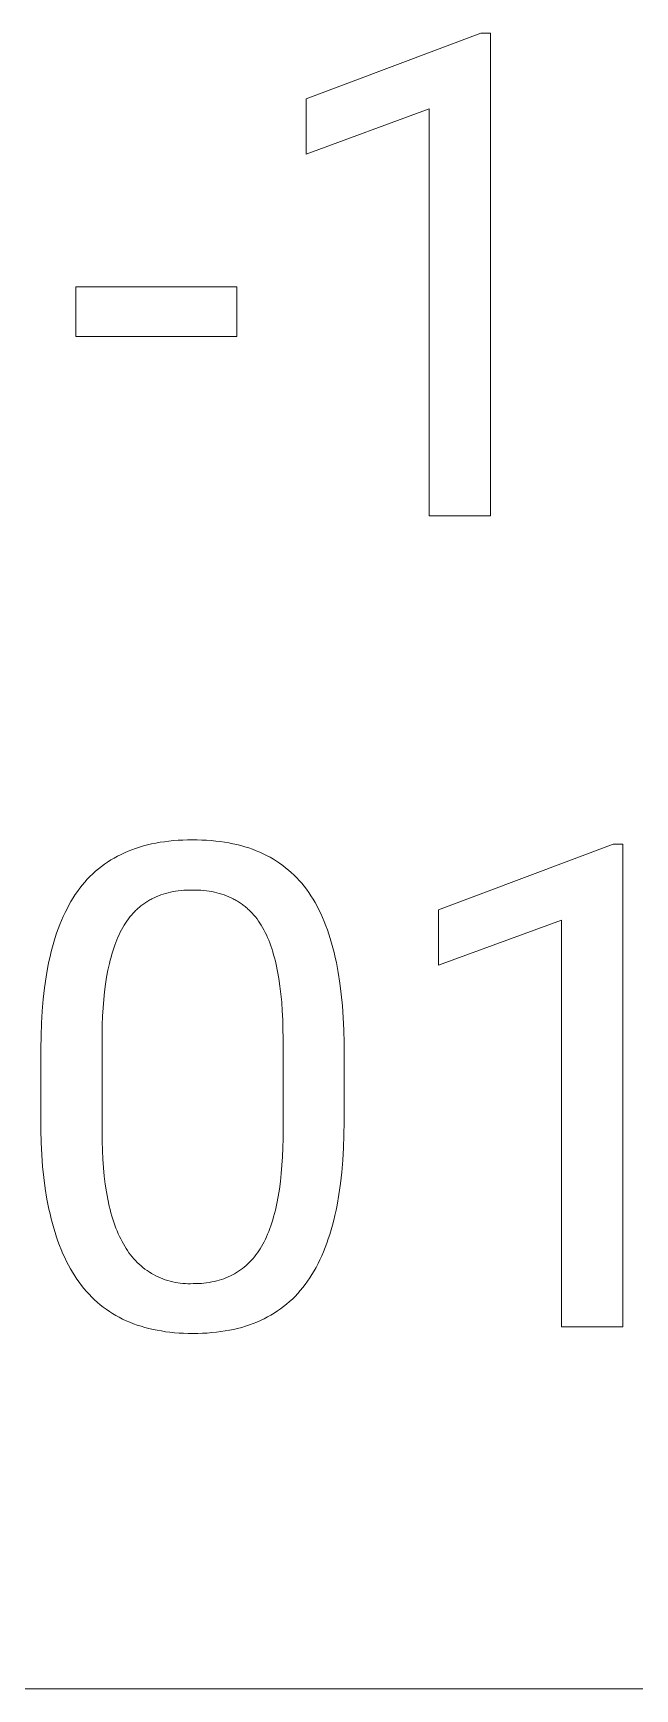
# Model space of a CAD drawing. Header units: millimetres. Extents: x -2163 to 4354, y -841 to 3711.
# Drawn here: x 2946.4 to 3023.7, y -477 to -264.3 of the extents above; entities that cross this region are included whole.
import ezdxf

# ---------------------------------------------------------------- set-up
doc = ezdxf.new("R2010")
doc.units = ezdxf.units.MM
doc.header["$MEASUREMENT"] = 0
doc.layers.add('Domyślny', color=7, linetype='Continuous', true_color=0x000000)

msp = doc.modelspace()

# ---------------------------------------------------------------- linework, layer by layer
at = {"layer": 'Domyślny', "color": 18, "lineweight": 15, "true_color": 0x000000}
for p, q in [((2981.5, -272.76), (3003.96, -264.34)), ((3003.96, -264.34), (3005.2, -264.34)), ((3005.2, -264.34), (3005.2, -326.34)), ((2981.5, -279.88), (2981.5, -272.76)), ((2997.32, -274.08), (2981.5, -279.88)), ((2997.32, -326.34), (2997.32, -274.08)), ((2951.93, -303.32), (2951.93, -296.91)), ((2951.93, -296.91), (2972.61, -296.91)), ((2972.61, -296.91), (2972.61, -303.32)), ((2972.61, -303.32), (2951.93, -303.32)), ((3005.2, -326.34), (2997.32, -326.34)), ((2957.27, -370.05), (2957.72, -369.82)), ((2957.72, -369.82), (2958.17, -369.61)), ((2958.17, -369.61), (2958.64, -369.41)), ((2958.64, -369.41), (2959.12, -369.22)), ((2959.12, -369.22), (2959.6, -369.05)), ((2959.6, -369.05), (2960.1, -368.88)), ((2960.1, -368.88), (2960.61, -368.74)), ((2960.61, -368.74), (2961.13, -368.6)), ((2961.13, -368.6), (2961.65, -368.48)), ((2961.65, -368.48), (2962.19, -368.37)), ((2962.19, -368.37), (2962.74, -368.27)), ((2962.74, -368.27), (2963.3, -368.19)), ((2963.3, -368.19), (2963.87, -368.11)), ((2963.87, -368.11), (2964.46, -368.06)), ((2964.46, -368.06), (2965.05, -368.01)), ((2965.05, -368.01), (2965.65, -367.98)), ((2965.65, -367.98), (2966.26, -367.96)), ((2966.26, -367.96), (2966.89, -367.95)), ((2966.89, -367.95), (2967.5, -367.96)), ((2967.5, -367.96), (2968.11, -367.98)), ((2968.11, -367.98), (2968.71, -368.01)), ((2968.71, -368.01), (2969.3, -368.05)), ((2969.3, -368.05), (2969.88, -368.11)), ((2969.88, -368.11), (2970.44, -368.18)), ((2970.44, -368.18), (2971, -368.26)), ((2971, -368.26), (2971.55, -368.35)), ((2971.55, -368.35), (2972.08, -368.46)), ((2972.08, -368.46), (2972.61, -368.57)), ((2972.61, -368.57), (2973.12, -368.7)), ((2973.12, -368.7), (2973.62, -368.85)), ((2973.62, -368.85), (2974.12, -369)), ((2974.12, -369), (2974.6, -369.17)), ((2974.6, -369.17), (2975.08, -369.35)), ((2975.08, -369.35), (2975.54, -369.54)), ((2975.54, -369.54), (2975.99, -369.75)), ((2975.99, -369.75), (2976.43, -369.97)), ((2976.43, -369.97), (2976.87, -370.2)), ((2998.5, -376.94), (3020.96, -368.52)), ((3020.96, -368.52), (3022.19, -368.52)), ((3022.19, -368.52), (3022.19, -430.51)), ((2954.09, -372.32), (2954.45, -371.99)), ((2954.45, -371.99), (2954.82, -371.68)), ((2954.82, -371.68), (2955.2, -371.37)), ((2955.2, -371.37), (2955.6, -371.08)), ((2955.6, -371.08), (2956, -370.81)), ((2956, -370.81), (2956.41, -370.54)), ((2956.41, -370.54), (2956.84, -370.29)), ((2956.84, -370.29), (2957.27, -370.05)), ((2976.87, -370.2), (2977.29, -370.44)), ((2977.29, -370.44), (2977.7, -370.69)), ((2977.7, -370.69), (2978.1, -370.96)), ((2978.1, -370.96), (2978.49, -371.24)), ((2978.49, -371.24), (2978.87, -371.53)), ((2978.87, -371.53), (2979.24, -371.84)), ((2979.24, -371.84), (2979.6, -372.15)), ((2979.6, -372.15), (2979.95, -372.48)), ((2952.13, -374.57), (2952.43, -374.16)), ((2952.43, -374.16), (2952.74, -373.77)), ((2952.74, -373.77), (2953.06, -373.39)), ((2953.06, -373.39), (2953.39, -373.02)), ((2953.39, -373.02), (2953.73, -372.67)), ((2953.73, -372.67), (2954.09, -372.32)), ((2979.95, -372.48), (2980.29, -372.82)), ((2980.29, -372.82), (2980.62, -373.18)), ((2980.62, -373.18), (2980.94, -373.54)), ((2980.94, -373.54), (2981.25, -373.92)), ((2981.25, -373.92), (2981.55, -374.31)), ((2950.78, -376.81), (2951.03, -376.33)), ((2951.03, -376.33), (2951.29, -375.87)), ((2951.29, -375.87), (2951.56, -375.42)), ((2951.56, -375.42), (2951.84, -374.99)), ((2951.84, -374.99), (2952.13, -374.57)), ((2960.4, -376.34), (2960.28, -376.44)), ((2960.52, -376.25), (2960.4, -376.34)), ((2960.64, -376.16), (2960.52, -376.25)), ((2960.77, -376.07), (2960.64, -376.16)), ((2960.9, -375.99), (2960.77, -376.07)), ((2961.02, -375.91), (2960.9, -375.99)), ((2961.15, -375.83), (2961.02, -375.91)), ((2961.28, -375.75), (2961.15, -375.83)), ((2961.42, -375.67), (2961.28, -375.75)), ((2961.55, -375.6), (2961.42, -375.67)), ((2961.69, -375.53), (2961.55, -375.6)), ((2961.83, -375.46), (2961.69, -375.53)), ((2961.97, -375.39), (2961.83, -375.46)), ((2962.25, -375.26), (2961.97, -375.39)), ((2962.54, -375.14), (2962.25, -375.26)), ((2962.83, -375.03), (2962.54, -375.14)), ((2963.14, -374.93), (2962.83, -375.03)), ((2963.44, -374.84), (2963.14, -374.93)), ((2963.76, -374.75), (2963.44, -374.84)), ((2964.08, -374.68), (2963.76, -374.75)), ((2964.41, -374.61), (2964.08, -374.68)), ((2964.74, -374.55), (2964.41, -374.61)), ((2965.08, -374.51), (2964.74, -374.55)), ((2965.43, -374.47), (2965.08, -374.51)), ((2965.79, -374.44), (2965.43, -374.47)), ((2966.15, -374.41), (2965.79, -374.44)), ((2966.51, -374.4), (2966.15, -374.41)), ((2966.89, -374.4), (2966.51, -374.4)), ((2967.26, -374.4), (2966.89, -374.4)), ((2967.63, -374.41), (2967.26, -374.4)), ((2967.99, -374.44), (2967.63, -374.41)), ((2968.35, -374.47), (2967.99, -374.44)), ((2968.7, -374.51), (2968.35, -374.47)), ((2969.04, -374.55), (2968.7, -374.51)), ((2969.38, -374.61), (2969.04, -374.55)), ((2969.71, -374.68), (2969.38, -374.61)), ((2970.03, -374.75), (2969.71, -374.68)), ((2970.35, -374.84), (2970.03, -374.75)), ((2970.66, -374.93), (2970.35, -374.84)), ((2970.97, -375.03), (2970.66, -374.93)), ((2971.27, -375.14), (2970.97, -375.03)), ((2971.56, -375.26), (2971.27, -375.14)), ((2971.85, -375.39), (2971.56, -375.26)), ((2972.13, -375.53), (2971.85, -375.39)), ((2972.26, -375.6), (2972.13, -375.53)), ((2972.4, -375.67), (2972.26, -375.6)), ((2972.53, -375.75), (2972.4, -375.67)), ((2972.67, -375.83), (2972.53, -375.75)), ((2972.8, -375.91), (2972.67, -375.83)), ((2972.93, -375.99), (2972.8, -375.91)), ((2973.06, -376.07), (2972.93, -375.99)), ((2973.18, -376.16), (2973.06, -376.07)), ((2973.31, -376.25), (2973.18, -376.16)), ((2973.43, -376.34), (2973.31, -376.25)), ((2973.55, -376.44), (2973.43, -376.34)), ((2981.55, -374.31), (2981.84, -374.72)), ((2981.84, -374.72), (2982.12, -375.13)), ((2982.12, -375.13), (2982.39, -375.57)), ((2982.39, -375.57), (2982.66, -376.01)), ((2982.66, -376.01), (2982.91, -376.47)), ((2949.86, -378.84), (2950.08, -378.31)), ((2950.08, -378.31), (2950.3, -377.8)), ((2950.3, -377.8), (2950.53, -377.3)), ((2950.53, -377.3), (2950.78, -376.81)), ((2958.48, -378.38), (2958.29, -378.65)), ((2958.67, -378.12), (2958.48, -378.38)), ((2958.86, -377.86), (2958.67, -378.12)), ((2959.06, -377.62), (2958.86, -377.86)), ((2959.27, -377.39), (2959.06, -377.62)), ((2959.48, -377.16), (2959.27, -377.39)), ((2959.59, -377.05), (2959.48, -377.16)), ((2959.7, -376.94), (2959.59, -377.05)), ((2959.81, -376.84), (2959.7, -376.94)), ((2959.93, -376.73), (2959.81, -376.84)), ((2960.04, -376.63), (2959.93, -376.73)), ((2960.16, -376.53), (2960.04, -376.63)), ((2960.28, -376.44), (2960.16, -376.53)), ((2973.67, -376.53), (2973.55, -376.44)), ((2973.79, -376.63), (2973.67, -376.53)), ((2973.91, -376.73), (2973.79, -376.63)), ((2974.02, -376.84), (2973.91, -376.73)), ((2974.14, -376.94), (2974.02, -376.84)), ((2974.36, -377.16), (2974.14, -376.94)), ((2974.57, -377.39), (2974.36, -377.16)), ((2974.78, -377.62), (2974.57, -377.39)), ((2974.99, -377.86), (2974.78, -377.62)), ((2975.19, -378.12), (2974.99, -377.86)), ((2975.38, -378.38), (2975.19, -378.12)), ((2975.56, -378.65), (2975.38, -378.38)), ((2982.91, -376.47), (2983.15, -376.95)), ((2983.15, -376.95), (2983.39, -377.43)), ((2983.39, -377.43), (2983.61, -377.93)), ((2983.61, -377.93), (2983.83, -378.45)), ((2983.83, -378.45), (2984.04, -378.98)), ((2998.5, -384.05), (2998.5, -376.94)), ((3014.31, -378.26), (2998.5, -384.05)), ((3014.31, -430.51), (3014.31, -378.26)), ((2949.09, -381.1), (2949.27, -380.51)), ((2949.27, -380.51), (2949.45, -379.94)), ((2949.45, -379.94), (2949.65, -379.39)), ((2949.65, -379.39), (2949.86, -378.84)), ((2957.33, -380.47), (2957.19, -380.8)), ((2957.48, -380.14), (2957.33, -380.47)), ((2957.63, -379.82), (2957.48, -380.14)), ((2957.79, -379.52), (2957.63, -379.82)), ((2957.95, -379.22), (2957.79, -379.52)), ((2958.12, -378.93), (2957.95, -379.22)), ((2958.29, -378.65), (2958.12, -378.93)), ((2975.74, -378.93), (2975.56, -378.65)), ((2975.91, -379.22), (2975.74, -378.93)), ((2976.08, -379.53), (2975.91, -379.22)), ((2976.24, -379.84), (2976.08, -379.53)), ((2976.4, -380.16), (2976.24, -379.84)), ((2976.55, -380.5), (2976.4, -380.16)), ((2976.69, -380.84), (2976.55, -380.5)), ((2984.04, -378.98), (2984.24, -379.52)), ((2984.24, -379.52), (2984.43, -380.07)), ((2984.43, -380.07), (2984.61, -380.64)), ((2984.61, -380.64), (2984.78, -381.22)), ((2948.6, -382.93), (2948.76, -382.31)), ((2948.76, -382.31), (2948.92, -381.7)), ((2948.92, -381.7), (2949.09, -381.1)), ((2956.55, -382.63), (2956.44, -383.02)), ((2956.66, -382.24), (2956.55, -382.63)), ((2956.79, -381.87), (2956.66, -382.24)), ((2956.91, -381.5), (2956.79, -381.87)), ((2957.05, -381.15), (2956.91, -381.5)), ((2957.19, -380.8), (2957.05, -381.15)), ((2976.83, -381.19), (2976.69, -380.84)), ((2976.96, -381.56), (2976.83, -381.19)), ((2977.09, -381.93), (2976.96, -381.56)), ((2977.22, -382.32), (2977.09, -381.93)), ((2977.33, -382.71), (2977.22, -382.32)), ((2977.44, -383.12), (2977.33, -382.71)), ((2984.78, -381.22), (2984.95, -381.82)), ((2984.95, -381.82), (2985.1, -382.43)), ((2985.1, -382.43), (2985.25, -383.05)), ((2948.09, -385.57), (2948.33, -384.22)), ((2948.33, -384.22), (2948.46, -383.57)), ((2948.46, -383.57), (2948.6, -382.93)), ((2956.04, -384.69), (2955.87, -385.58)), ((2956.23, -383.83), (2956.04, -384.69)), ((2956.33, -383.42), (2956.23, -383.83)), ((2956.44, -383.02), (2956.33, -383.42)), ((2977.55, -383.54), (2977.44, -383.12)), ((2977.65, -383.96), (2977.55, -383.54)), ((2977.84, -384.85), (2977.65, -383.96)), ((2978, -385.78), (2977.84, -384.85)), ((2985.25, -383.05), (2985.39, -383.69)), ((2985.39, -383.69), (2985.63, -385)), ((2947.72, -388.43), (2947.88, -386.97)), ((2947.88, -386.97), (2948.09, -385.57)), ((2955.72, -386.51), (2955.6, -387.48)), ((2955.87, -385.58), (2955.72, -386.51)), ((2978.14, -386.75), (2978, -385.78)), ((2978.26, -387.76), (2978.14, -386.75)), ((2985.63, -385), (2985.85, -386.37)), ((2985.85, -386.37), (2986.02, -387.79)), ((2947.59, -389.94), (2947.72, -388.43)), ((2955.49, -388.48), (2955.41, -389.53)), ((2955.6, -387.48), (2955.49, -388.48)), ((2978.36, -388.82), (2978.26, -387.76)), ((2978.44, -389.92), (2978.36, -388.82)), ((2986.02, -387.79), (2986.16, -389.26)), ((2947.49, -391.5), (2947.59, -389.94)), ((2955.34, -390.61), (2955.3, -391.73)), ((2955.41, -389.53), (2955.34, -390.61)), ((2978.49, -391.06), (2978.44, -389.92)), ((2978.53, -392.24), (2978.49, -391.06)), ((2986.16, -389.26), (2986.27, -390.79)), ((2986.27, -390.79), (2986.34, -392.38)), ((2947.42, -394.79), (2947.44, -393.12)), ((2947.44, -393.12), (2947.49, -391.5)), ((2955.3, -391.73), (2955.28, -392.89)), ((2955.28, -392.89), (2955.28, -405.43)), ((2978.54, -393.47), (2978.53, -392.24)), ((2986.34, -392.38), (2986.37, -394.01)), ((2947.42, -405.25), (2947.42, -394.79)), ((2978.54, -406.32), (2978.54, -393.47)), ((2986.37, -394.01), (2986.37, -404.19)), ((2947.46, -406.85), (2947.42, -405.25)), ((2955.28, -405.43), (2955.29, -406.65)), ((2986.35, -405.88), (2986.3, -407.52)), ((2986.37, -404.19), (2986.35, -405.88)), ((2947.54, -408.4), (2947.46, -406.85)), ((2955.29, -406.65), (2955.32, -407.84)), ((2955.32, -407.84), (2955.38, -408.98)), ((2978.46, -408.65), (2978.51, -407.51)), ((2978.51, -407.51), (2978.54, -406.32)), ((2986.3, -407.52), (2986.21, -409.1)), ((2947.65, -409.9), (2947.54, -408.4)), ((2947.8, -411.34), (2947.65, -409.9)), ((2955.38, -408.98), (2955.46, -410.09)), ((2955.46, -410.09), (2955.56, -411.15)), ((2978.31, -410.82), (2978.4, -409.76)), ((2978.4, -409.76), (2978.46, -408.65)), ((2986.21, -409.1), (2986.08, -410.63)), ((2947.98, -412.74), (2947.8, -411.34)), ((2955.56, -411.15), (2955.69, -412.17)), ((2955.69, -412.17), (2955.84, -413.15)), ((2978.07, -412.83), (2978.2, -411.85)), ((2978.2, -411.85), (2978.31, -410.82)), ((2985.91, -412.1), (2985.71, -413.52)), ((2986.08, -410.63), (2985.91, -412.1)), ((2948.2, -414.09), (2947.98, -412.74)), ((2948.45, -415.38), (2948.2, -414.09)), ((2955.84, -413.15), (2956.01, -414.1)), ((2956.01, -414.1), (2956.2, -415)), ((2977.55, -415.54), (2977.74, -414.68)), ((2977.74, -414.68), (2977.91, -413.77)), ((2977.91, -413.77), (2978.07, -412.83)), ((2985.71, -413.52), (2985.47, -414.88)), ((2948.6, -416.01), (2948.45, -415.38)), ((2948.74, -416.63), (2948.6, -416.01)), ((2948.9, -417.23), (2948.74, -416.63)), ((2956.2, -415), (2956.31, -415.43)), ((2956.31, -415.43), (2956.42, -415.86)), ((2956.42, -415.86), (2956.54, -416.27)), ((2956.54, -416.27), (2956.66, -416.68)), ((2956.66, -416.68), (2956.79, -417.07)), ((2977.1, -417.15), (2977.22, -416.76)), ((2977.22, -416.76), (2977.33, -416.36)), ((2977.33, -416.36), (2977.44, -415.96)), ((2977.44, -415.96), (2977.55, -415.54)), ((2985.05, -416.82), (2984.89, -417.44)), ((2985.2, -416.19), (2985.05, -416.82)), ((2985.34, -415.54), (2985.2, -416.19)), ((2985.47, -414.88), (2985.34, -415.54)), ((2949.07, -417.83), (2948.9, -417.23)), ((2949.25, -418.4), (2949.07, -417.83)), ((2949.43, -418.97), (2949.25, -418.4)), ((2956.79, -417.07), (2956.92, -417.46)), ((2956.92, -417.46), (2957.06, -417.83)), ((2957.06, -417.83), (2957.21, -418.19)), ((2957.21, -418.19), (2957.36, -418.55)), ((2957.36, -418.55), (2957.52, -418.89)), ((2957.52, -418.89), (2957.68, -419.22)), ((2976.27, -419.26), (2976.42, -418.93)), ((2976.42, -418.93), (2976.56, -418.59)), ((2976.56, -418.59), (2976.71, -418.25)), ((2976.71, -418.25), (2976.84, -417.89)), ((2976.84, -417.89), (2976.97, -417.52)), ((2976.97, -417.52), (2977.1, -417.15)), ((2984.54, -418.63), (2984.35, -419.21)), ((2984.72, -418.04), (2984.54, -418.63)), ((2984.89, -417.44), (2984.72, -418.04)), ((2949.62, -419.52), (2949.43, -418.97)), ((2949.83, -420.07), (2949.62, -419.52)), ((2950.04, -420.59), (2949.83, -420.07)), ((2950.26, -421.11), (2950.04, -420.59)), ((2957.68, -419.22), (2957.85, -419.55)), ((2957.85, -419.55), (2958.03, -419.86)), ((2958.03, -419.86), (2958.21, -420.16)), ((2958.21, -420.16), (2958.37, -420.44)), ((2958.37, -420.44), (2958.55, -420.72)), ((2958.55, -420.72), (2958.74, -420.99)), ((2958.74, -420.99), (2958.93, -421.25)), ((2975.05, -421.27), (2975.24, -421.01)), ((2975.24, -421.01), (2975.43, -420.74)), ((2975.43, -420.74), (2975.61, -420.47)), ((2975.61, -420.47), (2975.78, -420.18)), ((2975.78, -420.18), (2975.95, -419.88)), ((2975.95, -419.88), (2976.11, -419.57)), ((2976.11, -419.57), (2976.27, -419.26)), ((2983.74, -420.86), (2983.51, -421.38)), ((2983.95, -420.33), (2983.74, -420.86)), ((2984.16, -419.78), (2983.95, -420.33)), ((2984.35, -419.21), (2984.16, -419.78)), ((2950.49, -421.61), (2950.26, -421.11)), ((2950.73, -422.1), (2950.49, -421.61)), ((2950.97, -422.58), (2950.73, -422.1)), ((2951.23, -423.05), (2950.97, -422.58)), ((2951.5, -423.5), (2951.23, -423.05)), ((2958.93, -421.25), (2959.14, -421.51)), ((2959.14, -421.51), (2959.35, -421.76)), ((2959.35, -421.76), (2959.58, -422)), ((2959.58, -422), (2959.81, -422.24)), ((2959.81, -422.24), (2960.04, -422.46)), ((2960.04, -422.46), (2960.29, -422.68)), ((2960.29, -422.68), (2960.54, -422.89)), ((2960.54, -422.89), (2960.8, -423.09)), ((2960.8, -423.09), (2961.07, -423.28)), ((2972.82, -423.37), (2973.07, -423.2)), ((2973.07, -423.2), (2973.31, -423.02)), ((2973.31, -423.02), (2973.55, -422.83)), ((2973.55, -422.83), (2973.78, -422.64)), ((2973.78, -422.64), (2974.01, -422.43)), ((2974.01, -422.43), (2974.23, -422.22)), ((2974.23, -422.22), (2974.44, -421.99)), ((2974.44, -421.99), (2974.65, -421.76)), ((2974.65, -421.76), (2974.85, -421.52)), ((2974.85, -421.52), (2975.05, -421.27)), ((2982.78, -422.87), (2982.52, -423.33)), ((2983.04, -422.39), (2982.78, -422.87)), ((2983.28, -421.89), (2983.04, -422.39)), ((2983.51, -421.38), (2983.28, -421.89)), ((2951.77, -423.94), (2951.5, -423.5)), ((2952.05, -424.37), (2951.77, -423.94)), ((2952.35, -424.78), (2952.05, -424.37)), ((2952.65, -425.19), (2952.35, -424.78)), ((2952.96, -425.58), (2952.65, -425.19)), ((2961.07, -423.28), (2961.35, -423.46)), ((2961.35, -423.46), (2961.63, -423.64)), ((2961.63, -423.64), (2961.91, -423.8)), ((2961.91, -423.8), (2962.2, -423.95)), ((2962.2, -423.95), (2962.5, -424.09)), ((2962.5, -424.09), (2962.8, -424.23)), ((2962.8, -424.23), (2963.1, -424.35)), ((2963.1, -424.35), (2963.41, -424.46)), ((2963.41, -424.46), (2963.73, -424.56)), ((2963.73, -424.56), (2964.04, -424.65)), ((2964.04, -424.65), (2964.36, -424.73)), ((2964.36, -424.73), (2964.68, -424.8)), ((2964.68, -424.8), (2965.01, -424.85)), ((2965.01, -424.85), (2965.33, -424.9)), ((2965.33, -424.9), (2965.66, -424.93)), ((2965.66, -424.93), (2965.99, -424.96)), ((2965.99, -424.96), (2966.32, -424.97)), ((2966.32, -424.97), (2966.64, -424.97)), ((2966.64, -424.97), (2966.97, -424.96)), ((2966.97, -424.96), (2967.33, -424.95)), ((2967.33, -424.95), (2967.69, -424.94)), ((2967.69, -424.94), (2968.04, -424.92)), ((2968.04, -424.92), (2968.38, -424.89)), ((2968.38, -424.89), (2968.72, -424.85)), ((2968.72, -424.85), (2969.05, -424.8)), ((2969.05, -424.8), (2969.38, -424.74)), ((2969.38, -424.74), (2969.69, -424.68)), ((2969.69, -424.68), (2970.01, -424.6)), ((2970.01, -424.6), (2970.32, -424.52)), ((2970.32, -424.52), (2970.62, -424.43)), ((2970.62, -424.43), (2970.91, -424.33)), ((2970.91, -424.33), (2971.2, -424.22)), ((2971.2, -424.22), (2971.49, -424.1)), ((2971.49, -424.1), (2971.77, -423.97)), ((2971.77, -423.97), (2972.04, -423.83)), ((2972.04, -423.83), (2972.31, -423.69)), ((2972.31, -423.69), (2972.57, -423.54)), ((2972.57, -423.54), (2972.82, -423.37)), ((2981.38, -425.07), (2981.07, -425.47)), ((2981.68, -424.65), (2981.38, -425.07)), ((2981.97, -424.23), (2981.68, -424.65)), ((2982.25, -423.79), (2981.97, -424.23)), ((2982.52, -423.33), (2982.25, -423.79)), ((2953.28, -425.96), (2952.96, -425.58)), ((2953.61, -426.32), (2953.28, -425.96)), ((2953.96, -426.68), (2953.61, -426.32)), ((2954.31, -427.02), (2953.96, -426.68)), ((2954.67, -427.35), (2954.31, -427.02)), ((2955.04, -427.66), (2954.67, -427.35)), ((2979.37, -427.27), (2979, -427.59)), ((2979.73, -426.93), (2979.37, -427.27)), ((2980.08, -426.59), (2979.73, -426.93)), ((2980.42, -426.23), (2980.08, -426.59)), ((2980.75, -425.85), (2980.42, -426.23)), ((2981.07, -425.47), (2980.75, -425.85)), ((2955.43, -427.96), (2955.04, -427.66)), ((2955.82, -428.25), (2955.43, -427.96)), ((2956.22, -428.53), (2955.82, -428.25)), ((2956.63, -428.79), (2956.22, -428.53)), ((2957.06, -429.04), (2956.63, -428.79)), ((2957.49, -429.28), (2957.06, -429.04)), ((2957.93, -429.5), (2957.49, -429.28)), ((2958.38, -429.72), (2957.93, -429.5)), ((2976.1, -429.47), (2975.65, -429.68)), ((2976.55, -429.24), (2976.1, -429.47)), ((2976.98, -429), (2976.55, -429.24)), ((2977.4, -428.74), (2976.98, -429)), ((2977.82, -428.47), (2977.4, -428.74)), ((2978.22, -428.19), (2977.82, -428.47)), ((2978.61, -427.9), (2978.22, -428.19)), ((2979, -427.59), (2978.61, -427.9)), ((2958.84, -429.91), (2958.38, -429.72)), ((2959.32, -430.1), (2958.84, -429.91)), ((2959.8, -430.27), (2959.32, -430.1)), ((2960.29, -430.43), (2959.8, -430.27)), ((2960.79, -430.58), (2960.29, -430.43)), ((2961.3, -430.72), (2960.79, -430.58)), ((2961.83, -430.84), (2961.3, -430.72)), ((2962.36, -430.95), (2961.83, -430.84)), ((2962.9, -431.04), (2962.36, -430.95)), ((2963.45, -431.13), (2962.9, -431.04)), ((2964.01, -431.2), (2963.45, -431.13)), ((2964.59, -431.26), (2964.01, -431.2)), ((2965.17, -431.3), (2964.59, -431.26)), ((2965.76, -431.33), (2965.17, -431.3)), ((2966.36, -431.35), (2965.76, -431.33)), ((2966.97, -431.36), (2966.36, -431.35)), ((2967.59, -431.35), (2966.97, -431.36)), ((2968.2, -431.33), (2967.59, -431.35)), ((2968.8, -431.3), (2968.2, -431.33)), ((2969.39, -431.25), (2968.8, -431.3)), ((2969.97, -431.2), (2969.39, -431.25)), ((2970.53, -431.12), (2969.97, -431.2)), ((2971.09, -431.04), (2970.53, -431.12)), ((2971.64, -430.94), (2971.09, -431.04)), ((2972.18, -430.83), (2971.64, -430.94)), ((2972.7, -430.7), (2972.18, -430.83)), ((2973.22, -430.57), (2972.7, -430.7)), ((2973.73, -430.42), (2973.22, -430.57)), ((2974.22, -430.25), (2973.73, -430.42)), ((2974.71, -430.08), (2974.22, -430.25)), ((2975.18, -429.89), (2974.71, -430.08)), ((2975.65, -429.68), (2975.18, -429.89)), ((3022.19, -430.51), (3014.31, -430.51)), ((1891.21, -477.01), (4353.85, -477.01))]:
    msp.add_line(p, q, dxfattribs=at)

doc.saveas('drawing.dxf')
